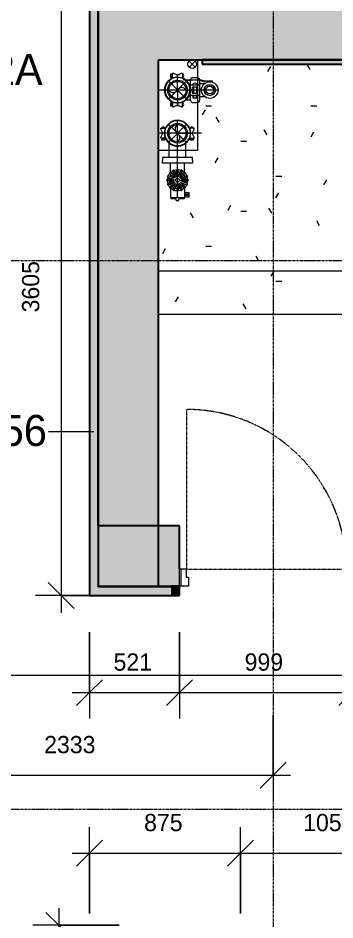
# Model space of a CAD drawing. Header units: millimetres. Extents: x 137829 to 196765, y -3018 to 487290.
# Drawn here: x 152938 to 154775, y 458986 to 464213 of the extents above; entities that cross this region are included whole.
import ezdxf

# ---------------------------------------------------------------- set-up
doc = ezdxf.new("R2010")
doc.units = ezdxf.units.MM
for name, pattern in [('FCH_Dash 1_5mm', [3, 1.5, -1.5]), ('GridLine', [21, 12, -3, 3, -3]), ('Hidden', [6, 4, -2]), ('Overhead', [4, 2.5, -1.5])]:
    doc.linetypes.add(name, pattern=pattern)
for name, color, linetype, lineweight in [('A-ANNO-DIMS', 211, 'Continuous', 5), ('A-ANNO-DIMS-100', 211, 'Continuous', 5), ('A-DETL-GENF', 92, 'Continuous', 5), ('A-DETL-GENF-HDLN', 1, 'Hidden', 15), ('A-DOOR', 31, 'Continuous', 15), ('A-DOOR-FRAM', 31, 'Continuous', 5), ('A-GENM', 13, 'Continuous', 15), ('A-WALL', 113, 'Continuous', 15), ('A-WALL-IDEN', 211, 'Continuous', 15), ('A-WALL-PATT', 111, 'Continuous', 15), ('I-WALL', 2, 'Continuous', 15), ('S-GRID', 1, 'Continuous', 5), ('S-STRS', 31, 'Continuous', 15)]:
    doc.layers.add(name, color=color, linetype=linetype, lineweight=lineweight)
doc.styles.add('Akkurat-Light_2', font='Akkurat-Light.ttf', dxfattribs={"height": 180})
doc.styles.add('Akkurat-Light_3', font='Akkurat-Light.ttf', dxfattribs={"height": 100})
doc.dimstyles.new('Diagonal_Cont_AkkuratLight_1_0mm', dxfattribs={"dimscale": 304.8, "dimtxt": 101.480158, "dimasz": 0.492126, "dimexe": 0.492126, "dimexo": 0.0625, "dimgap": 0.328084, "dimtad": 1, "dimdec": 0, "dimzin": 0, "dimdsep": 46, "dimtxsty": 'Akkurat-Light_3', "dimblk1": 'OBLIQUE', "dimblk2": 'OBLIQUE', "dimsah": 1, "dimcen": 0.09, "dimdle": 0.328084, "dimazin": 0, "dimtfac": 1, "dimtdec": 4, "dimtix": 1, "dimtmove": 0, "dimatfit": 3, "dimfxl": 1, "dimtvp": 1, "dimtolj": 1, "dimtzin": 0, "dimarcsym": 0})
doc.dimstyles.new('Diagonal_Cont_AkkuratLight_1_0mm_RED', dxfattribs={"dimscale": 304.8, "dimtxt": 101.480158, "dimasz": 0.492126, "dimexe": 0.492126, "dimexo": 0.0625, "dimgap": 0.328084, "dimtad": 1, "dimdec": 0, "dimzin": 0, "dimdsep": 46, "dimtxsty": 'Akkurat-Light_3', "dimblk1": 'OBLIQUE', "dimblk2": 'OBLIQUE', "dimsah": 1, "dimcen": 0.09, "dimdle": 0.328084, "dimazin": 0, "dimtfac": 1, "dimtdec": 4, "dimtix": 1, "dimtmove": 0, "dimatfit": 3, "dimfxl": 1, "dimtvp": 1, "dimtolj": 1, "dimtzin": 0, "dimarcsym": 0})
pattern_1 = [(0, (0, 0), (812.8, 203.2), [33.528, -576.072, 33.528, -576.072, -3251.2]), (0, (0, 0), (812.8, 203.2), [-1219.2, 33.528, -1185.672, 33.528, -576.072, -1422.4]), (0, (0, 0), (812.8, 203.2), [-3048, 33.528, -372.872, 33.528, -982.472]), (120, (304.8, 101.6), (-582.37636, 602.30545), [33.528, -576.072, 33.528, -576.072, -3251.2]), (120, (304.8, 101.6), (-582.37636, 602.30545), [-1219.2, 33.528, -1185.672, 33.528, -576.072, -1422.4]), (120, (304.8, 101.6), (-582.37636, 602.30545), [-3048, 33.528, -372.872, 33.528, -982.472]), (240, (406.4, 508), (-230.42364, -805.50545), [33.528, -576.072, 33.528, -576.072, -3251.2]), (240, (406.4, 508), (-230.42364, -805.50545), [-1219.2, 33.528, -1185.672, 33.528, -576.072, -1422.4]), (240, (406.4, 508), (-230.42364, -805.50545), [-3048, 33.528, -372.872, 33.528, -982.472])]

# ---------------------------------------------------------------- blocks, each defined once
blk = doc.blocks.new('FCH_DR_Int_Sgl_VPanel_Type01_on Thick Wall - DT_07 D8b 1010x2110 FD60S _offset door frame_-9457537-12-30 - Typical Floor_Partition Types')
at = {"layer": 'A-DOOR'}
for p, q in [((-505, 175), (-497, 175)), ((-505, 75), (-505, 175)), ((-497, 175), (-497, 75)), ((497, 175), (505, 175)), ((497, 75), (497, 175)), ((505, 175), (505, 75)), ((-497, 75), (-505, 75)), ((505, 75), (497, 75))]:
    blk.add_line(p, q, dxfattribs=at)
at = {"layer": 'A-DOOR', "linetype": 'FCH_Dash 1_5mm', "lineweight": 5}
for p, q in [((463, 77), (-463, 77)), ((463, -849), (463, 77))]:
    blk.add_line(p, q, dxfattribs=at)
blk.add_arc((463, 77), 926, 180, 270, dxfattribs=at)
at = {"layer": 'A-DOOR', "lineweight": 5}
for start, end in [(187.012, 189.2865), (194.0461, 196.7156), (201.1208, 203.8792), (208.2844, 210.9539), (215.7135, 217.988), (232.012, 234.2865), (239.0461, 241.7156), (246.1208, 248.8792), (253.2844, 255.9539), (260.7135, 262.988)]:
    blk.add_arc((463, 77), 926, start, end, dxfattribs=at)
at = {"layer": 'A-DOOR-FRAM'}
for p, q in [((-453, 175), (-497, 175)), ((-453, 175), (-497, 175)), ((-453, 123), (-453, 175)), ((453, 175), (497, 175)), ((453, 123), (453, 175)), ((453, 175), (497, 175)), ((-465, 123), (-453, 123)), ((-465, 75), (-465, 123)), ((465, 123), (453, 123)), ((465, 75), (465, 123)), ((-497, 75), (-465, 75)), ((-497, 75), (-465, 75)), ((497, 75), (465, 75)), ((497, 75), (465, 75))]:
    blk.add_line(p, q, dxfattribs=at)
blk = doc.blocks.new('Wet Riser_PALN A06 - Wet Riser_Plan A06 - 90 degree-5305049-12-30 - Typical Floor_Partition Types')
at = {"layer": 'A-DETL-GENF'}
for p, q in [((-215.9, 496.2), (-189.8, 496.2)), ((-215.9, 468.7), (-215.9, 496.2)), ((-189.8, 484.2), (-215.9, 484.2)), ((-215.9, 484.2), (-215.9, 480.8)), ((-215.9, 480.8), (-189.8, 480.8)), ((-189.8, 442.8), (-189.8, 496.2)), ((-189.8, 480.8), (-189.8, 484.2)), ((-188.9, 504.6), (-158.5, 507.4)), ((-188.9, 497), (-188.9, 504.6)), ((-111.1, 497), (-188.9, 497)), ((-141.5, 515.9), (-158.5, 515.9)), ((-158.5, 515.9), (-158.5, 507.4)), ((-150, 497), (-150, 53)), ((-141.5, 515.9), (-141.5, 507.4)), ((-141.5, 507.4), (-111.1, 504.6)), ((-111.1, 497), (-111.1, 504.6)), ((-110.2, 442.8), (-110.2, 496.5)), ((-189.8, 468.7), (-215.9, 468.7)), ((-167, 409.2), (-203, 424.1)), ((-194.6, 436.8), (-167, 409.2)), ((-189.8, 418.7), (-189.8, 425.3)), ((-161.4, 414.9), (-188.9, 442.4)), ((-176.3, 450.9), (-161.4, 414.9)), ((-168.9, 453.9), (-154, 418)), ((-154, 418), (-154, 456.9)), ((-146, 418), (-146, 456.9)), ((-131.1, 453.9), (-146, 418)), ((-123.7, 450.9), (-138.6, 414.9)), ((-138.6, 414.9), (-111.1, 442.4)), ((-105.4, 436.8), (-133, 409.2)), ((-133, 409.2), (-97, 424.1)), ((-110.2, 418.7), (-110.2, 425.3)), ((-170.1, 401.9), (-209, 401.9)), ((-170.1, 393.9), (-209, 393.9)), ((-206.1, 416.8), (-170.1, 401.9)), ((-206.1, 379), (-170.1, 393.9)), ((-167, 386.5), (-203, 371.6)), ((-194.6, 358.9), (-167, 386.5)), ((-189.8, 401.9), (-189.8, 410)), ((-189.8, 385.7), (-189.8, 393.9)), ((-189.8, 370.4), (-189.8, 377)), ((-161.4, 380.8), (-188.9, 353.3)), ((-176.3, 344.8), (-161.4, 380.8)), ((-168.9, 341.8), (-154, 377.7)), ((-154, 377.7), (-154, 338.8)), ((-146, 377.7), (-146, 338.8)), ((-131.1, 341.8), (-146, 377.7)), ((-138.6, 380.8), (-111.1, 353.3)), ((-123.7, 344.8), (-138.6, 380.8)), ((-133, 386.5), (-97, 371.6)), ((-105.4, 358.9), (-133, 386.5)), ((-93.9, 416.8), (-129.9, 401.9)), ((-129.9, 401.9), (-91, 401.9)), ((-129.9, 393.9), (-91, 393.9)), ((-93.9, 379), (-129.9, 393.9)), ((-110.2, 401.9), (-110.2, 410)), ((-110.2, 385.7), (-110.2, 393.9)), ((-110.2, 370.4), (-110.2, 377)), ((-189.8, 352.9), (-189.8, 299.2)), ((-110.2, 352.9), (-110.2, 299.2)), ((-237.5, 299.5), (-62.5, 299.5)), ((-237.5, 283), (-237.5, 299.5)), ((-237.5, 283), (-237.5, 266.5)), ((-237.5, 266.5), (-62.5, 266.5)), ((-198, 266.5), (-198, 178.7)), ((-102, 266.5), (-102, 178.7)), ((-62.5, 299.5), (-62.5, 283)), ((-62.5, 266.5), (-62.5, 283)), ((-241.5, 164.8), (-225.3, 164.8)), ((-241.5, 154.7), (-241.5, 164.8)), ((-238.5, 164.8), (-238.5, 154.7)), ((-228.3, 164.8), (-228.3, 154.7)), ((-225.3, 164.8), (-225.3, 154.7)), ((-203, 72), (-97, 178)), ((-203, 178), (-97, 72)), ((-74.7, 154.7), (-74.7, 164.8)), ((-74.7, 164.8), (-58.5, 164.8)), ((-71.7, 164.8), (-71.7, 154.7)), ((-61.5, 164.8), (-61.5, 154.7)), ((-58.5, 164.8), (-58.5, 154.7)), ((-290, 125), (-40, 125)), ((-247.5, 154.7), (-247.5, 148.7)), ((-219.3, 154.7), (-247.5, 154.7)), ((-247.5, 148.7), (-235.6, 125)), ((-235.6, 125), (-247.5, 101.3)), ((-225.3, 154.7), (-241.5, 154.7)), ((-207, 125), (-235.6, 125)), ((-93, 125), (-64.4, 125)), ((-80.7, 154.7), (-52.5, 154.7)), ((-58.5, 154.7), (-74.7, 154.7)), ((-52.5, 148.7), (-64.4, 125)), ((-64.4, 125), (-52.5, 101.3)), ((-52.5, 154.7), (-52.5, 148.7)), ((-247.5, 101.3), (-247.5, 95.3)), ((-247.5, 95.3), (-219.3, 95.3)), ((-241.5, 95.3), (-241.5, 92.3)), ((-225.3, 95.3), (-225.3, 92.3)), ((-52.5, 95.3), (-80.7, 95.3)), ((-74.7, 95.3), (-74.7, 92.3)), ((-58.5, 95.3), (-58.5, 92.3)), ((-52.5, 101.3), (-52.5, 95.3)), ((-179.7, -33.5), (-182.7, -33.5)), ((-179.7, -49.7), (-182.7, -49.7)), ((-179.7, -27.5), (-179.7, -55.3)), ((-173.7, -27.5), (-179.7, -27.5)), ((-150, -39.4), (-173.7, -27.5)), ((-141.3, -35), (-158.7, -35)), ((-126.3, -27.5), (-150, -39.4)), ((-150, -68), (-150, -39.4)), ((-120.4, -27.5), (-126.3, -27.5)), ((-120.4, -55.7), (-120.4, -27.5)), ((-120.4, -33.5), (-120.4, -49.7)), ((-110.2, -33.5), (-120.4, -33.5)), ((-110.2, -36.5), (-120.4, -36.5)), ((-110.2, -46.7), (-120.4, -46.7)), ((-120.4, -49.7), (-110.2, -49.7)), ((-110.2, -49.7), (-110.2, -33.5)), ((-278, -87), (-307.3, -87)), ((-278, -182.4), (-278, -65.9)), ((-229.9, -95.4), (-274.1, -95.4)), ((-237.8, -53), (-266.3, -53)), ((-264.5, -79.7), (-264.5, -95.4)), ((-239.5, -79.7), (-264.5, -79.7)), ((-259.8, -79.7), (-259.8, -95.4)), ((-244.2, -79.7), (-244.2, -95.4)), ((-239.5, -95.4), (-239.5, -79.7)), ((-226, -64.8), (-226, -183.4)), ((-193.8, -67.9), (-226, -67.9)), ((-97, -178), (-203, -72)), ((-203, -178), (-97, -72)), ((-384.9, -125), (-40, -125)), ((-384.9, -125), (-150, -125)), ((-229.9, -154.7), (-273.7, -154.7)), ((-265.5, -110.2), (-268.6, -125)), ((-268.6, -125), (-265.5, -139.9)), ((-264.5, -154.7), (-264.5, -159.4)), ((-239.8, -106.7), (-261.6, -106.7)), ((-239.8, -143.3), (-261.4, -143.3)), ((-259.8, -143.3), (-259.8, -106.7)), ((-244.2, -106.7), (-244.2, -143.3)), ((-239.4, -154.7), (-239.4, -159.4)), ((-232.8, -125), (-235.9, -110.2)), ((-235.9, -139.9), (-232.8, -125)), ((-352.8, -173.1), (-352.8, -176.1)), ((-352.8, -176.1), (-306.5, -176.1)), ((-278, -163), (-307.3, -163)), ((-275, -183.4), (-306.5, -173.1)), ((-306.5, -176.1), (-275.1, -186.3)), ((-184.9, -183.4), (-275, -183.4)), ((-237.7, -197), (-265.7, -197)), ((-193.8, -182.1), (-226, -182.1)), ((-184.9, -186.4), (-184.9, -183.4)), ((-179.6, -200.3), (-182.7, -200.3)), ((-179.6, -222.5), (-179.6, -194.3)), ((-150, -182), (-150, -210.6)), ((-120.3, -194.3), (-120.3, -222.5)), ((-110.2, -200.3), (-120.3, -200.3)), ((-120.3, -200.3), (-120.3, -216.5)), ((-110.2, -203.3), (-120.3, -203.3)), ((-110.2, -216.5), (-110.2, -200.3)), ((-179.6, -216.5), (-182.7, -216.5)), ((-173.7, -222.5), (-179.6, -222.5)), ((-150, -210.6), (-173.7, -222.5)), ((-141.3, -215), (-158.7, -215)), ((-126.3, -222.5), (-150, -210.6)), ((-120.3, -222.5), (-126.3, -222.5)), ((-110.2, -213.5), (-120.3, -213.5)), ((-120.3, -216.5), (-110.2, -216.5))]:
    blk.add_line(p, q, dxfattribs=at)
for centre, radius in [((-150, 397.9), 10.9), ((-150, 125), 75), ((-150, 125), 57), ((-150, 125), 50), ((-150, -125), 75), ((-336.8, -125), 48.1), ((-336.8, -125), 32.5), ((-336.8, -125), 30.7), ((-336.8, -125), 21.8), ((-150, -125), 57), ((-150, -125), 50)]:
    blk.add_circle(centre, radius, dxfattribs=at)
for centre, radius, start, end in [((-204.5, 420.4), 4, 67.5, 247.5), ((-150, 397.9), 60, 138.7326, 153.7674), ((-191.8, 439.6), 4, 45, 225), ((-150, 397.9), 48.4, 139.743, 152.757), ((-150, 397.9), 60, 116.2326, 131.5604), ((-150, 397.9), 48.4, 117.243, 130.257), ((-172.6, 452.4), 4, 22.5, 202.5), ((-150, 397.9), 60, 93.7326, 108.7674), ((-150, 397.9), 48.4, 94.743, 107.757), ((-150, 397.9), 60, 71.2326, 90), ((-150, 397.9), 48.4, 72.243, 90), ((-127.4, 452.4), 4, 337.5, 157.5), ((-150, 397.9), 48.4, 49.743, 62.757), ((-150, 397.9), 60, 48.4396, 63.7674), ((-150, 397.9), 48.4, 27.243, 40.257), ((-108.2, 439.6), 4, 315, 135), ((-150, 397.9), 60, 26.2326, 41.2674), ((-95.5, 420.4), 4, 292.5, 112.5), ((-209, 397.9), 4, 90, 270), ((-150, 397.9), 60, 161.2326, 176.2674), ((-150, 397.9), 60, 183.7326, 198.7674), ((-204.5, 375.3), 4, 112.5, 292.5), ((-150, 397.9), 60, 206.2326, 221.2674), ((-150, 397.9), 48.4, 162.243, 175.257), ((-150, 397.9), 48.4, 184.743, 197.757), ((-150, 397.9), 48.4, 207.243, 220.257), ((-150, 397.9), 48.4, 319.743, 332.757), ((-150, 397.9), 60, 318.7326, 333.7674), ((-150, 397.9), 48.4, 4.743, 17.757), ((-150, 397.9), 48.4, 342.243, 355.257), ((-95.5, 375.3), 4, 247.5, 67.5), ((-150, 397.9), 60, 3.7326, 18.7674), ((-150, 397.9), 60, 341.2326, 356.2674), ((-91, 397.9), 4, 270, 90), ((-191.8, 356.1), 4, 135, 315), ((-150, 397.9), 60, 228.4396, 243.7674), ((-150, 397.9), 48.4, 229.743, 242.757), ((-172.6, 343.3), 4, 157.5, 337.5), ((-150, 397.9), 60, 251.2326, 266.2674), ((-150, 397.9), 48.4, 252.243, 265.257), ((-150, 338.8), 4, 180, 360), ((-150, 397.9), 60, 273.7326, 288.7674), ((-150, 397.9), 48.4, 274.743, 287.757), ((-127.4, 343.3), 4, 202.5, 22.5), ((-150, 397.9), 48.4, 297.243, 310.257), ((-150, 397.9), 60, 296.2326, 311.5604), ((-108.2, 356.1), 4, 225, 45), ((-219.3, 160.6), 5.93, 270, 326.9443), ((-150, 125), 72, 26.6978, 153.3022), ((-135.2, 150), 29, 120.5686, 239.4314), ((-80.7, 160.6), 5.93, 213.0557, 270), ((-164.8, 100), 29, 300.5686, 59.4314), ((-233.4, 99.8), 11, 222.6403, 317.3597), ((-219.3, 89.4), 5.93, 33.0557, 90), ((-150, 125), 72, 206.6978, 333.3022), ((-80.7, 89.4), 5.93, 90, 146.9443), ((-66.6, 99.8), 11, 222.6403, 317.3597), ((-175.2, -41.6), 11, 132.6417, 227.3611), ((-266.3, -64.8), 11.8, 90.2914, 185.5432), ((-274.1, -99.3), 3.92, 90.0124, 180.0124), ((-237.8, -64.8), 11.7, 360, 90), ((-229.9, -99.3), 3.92, 5.2114, 90), ((-150, -125), 72, 116.7092, 234.1542), ((-185.6, -55.7), 5.93, 303.0625, 3.8), ((-114.4, -55.7), 5.93, 180, 236.9434), ((-150, -125), 72, 296.7089, 63.3132), ((-274.1, -150.8), 3.91, 184.991, 275.8399), ((-261.6, -110.6), 3.92, 90.0124, 173.6722), ((-261.6, -139.4), 3.92, 186.3447, 274.1285), ((-239.8, -110.6), 3.92, 6.3405, 90), ((-239.8, -139.4), 3.91, 270, 353.6585), ((-229.9, -150.7), 3.91, 270, 0.0124), ((-175, -110.2), 29, 210.554, 329.4169), ((-125, -139.8), 29, 30.554, 149.4168), ((-266.2, -185.3), 11.8, 180.5798, 272.7212), ((-252, -147.8), 17, 222.6417, 317.3611), ((-237.7, -185.3), 11.7, 270, 354.6813), ((-150, -125), 72, 238.4655, 243.3145), ((-175.2, -208.4), 11, 132.6417, 227.3611), ((-185.6, -194.3), 5.93, 0.0124, 56.9564), ((-114.4, -194.3), 5.93, 123.055, 180)]:
    blk.add_arc(centre, radius, start, end, dxfattribs=at)
at = {"layer": 'A-DETL-GENF-HDLN'}
for p, q in [((-150, 125), (-200, 125)), ((-150, 125), (-100, 125)), ((-150, -125), (-150, -40)), ((-150, -125), (-150, -210.1))]:
    blk.add_line(p, q, dxfattribs=at)
at = {"layer": 'A-GENM'}
for p, q in [((-217.3, -292.7), (-252.7, -257.3)), ((-252.7, -292.7), (-217.3, -257.3))]:
    blk.add_line(p, q, dxfattribs=at)
blk.add_circle((-235, -275), 25, dxfattribs=at)
for centre, start, end in [((-150, 125), 360, 180), ((-150, 125), 180, 360), ((-150, -125), 360, 180), ((-150, -125), 180, 360)]:
    blk.add_arc(centre, 75, start, end, dxfattribs=at)
blk = doc.blocks.new('DIMBLOCK15-12-30 - Typical Floor_Partition Types')
at = {"layer": 'A-ANNO-DIMS-100'}
for p, q in [((152084.2, 460174.7), (152084.2, 459674.7)), ((152084.2, 459824.7), (152084.2, 460174.7)), ((154417.2, 460174.7), (154417.2, 459674.7)), ((154417.2, 459824.7), (154417.2, 460174.7)), ((151984.2, 459824.7), (154517.2, 459824.7))]:
    blk.add_line(p, q, dxfattribs=at)
at = {"layer": 'A-ANNO-DIMS-100', "lineweight": 18}
for p, q in [((152084.2, 459824.7), (152159.2, 459899.7)), ((154417.2, 459824.7), (154492.2, 459899.7)), ((152084.2, 459824.7), (152009.2, 459749.7)), ((154417.2, 459824.7), (154342.2, 459749.7))]:
    blk.add_line(p, q, dxfattribs=at)
at = {"layer": 'A-ANNO-DIMS-100', "color": 0, "insert": (153089.1, 460052.2), "char_height": 100, "width": 388.033, "attachment_point": 1, "line_spacing_factor": 1.032002, "style": 'Akkurat-Light_3'}
blk.add_mtext('2333', dxfattribs=at)
blk = doc.blocks.new('_Oblique')
at = {"color": 0, "linetype": 'ByBlock', "lineweight": -2}
blk.add_line((-0.5, -0.5), (0.5, 0.5), dxfattribs=at)
blk = doc.blocks.new('DIMBLOCK160-12-30 - Typical Floor_Partition Types')
at = {"layer": 'A-ANNO-DIMS-100'}
for p, q in [((152149.2, 460755.3), (152149.2, 460255.3)), ((152149.2, 460405.3), (152149.2, 460755.3)), ((160360.2, 460755.3), (160360.2, 460255.3)), ((160360.2, 460405.3), (160360.2, 460755.3)), ((152049.2, 460405.3), (160460.2, 460405.3))]:
    blk.add_line(p, q, dxfattribs=at)
at = {"layer": 'A-ANNO-DIMS-100', "lineweight": 18}
for p, q in [((152149.2, 460405.3), (152224.2, 460480.3)), ((160360.2, 460405.3), (160435.2, 460480.3)), ((152149.2, 460405.3), (152074.2, 460330.3)), ((160360.2, 460405.3), (160285.2, 460330.3))]:
    blk.add_line(p, q, dxfattribs=at)
at = {"layer": 'A-ANNO-DIMS-100', "color": 0, "insert": (156093.1, 460632.8), "char_height": 100, "width": 388.033, "attachment_point": 1, "line_spacing_factor": 1.032002, "style": 'Akkurat-Light_3'}
blk.add_mtext('8211', dxfattribs=at)
blk = doc.blocks.new('DIMBLOCK173-12-30 - Typical Floor_Partition Types')
at = {"layer": 'A-ANNO-DIMS-100', "lineweight": 18}
for p, q in [((153188.1, 464470.8), (153113.1, 464545.8)), ((153188.1, 464470.8), (153263.1, 464395.8)), ((153188.1, 460865.8), (153113.1, 460940.8)), ((153188.1, 460865.8), (153263.1, 460790.8))]:
    blk.add_line(p, q, dxfattribs=at)
at = {"layer": 'A-ANNO-DIMS-100'}
for p, q in [((153538.1, 464470.8), (153038.1, 464470.8)), ((153188.1, 464470.8), (153188.1, 460765.8)), ((153188.1, 464470.8), (153538.1, 464470.8)), ((153538.1, 460865.8), (153038.1, 460865.8)), ((153188.1, 460865.8), (153538.1, 460865.8))]:
    blk.add_line(p, q, dxfattribs=at)
at = {"layer": 'A-ANNO-DIMS-100', "color": 0, "insert": (152960.6, 462506.6), "char_height": 100, "width": 388.033, "attachment_point": 1, "rotation": 90, "line_spacing_factor": 1.032002, "style": 'Akkurat-Light_3'}
blk.add_mtext('3605', dxfattribs=at)
blk = doc.blocks.new('DIMBLOCK174-12-30 - Typical Floor_Partition Types')
at = {"layer": 'A-ANNO-DIMS-100'}
for p, q in [((153352.2, 460653.2), (153352.2, 460153.2)), ((153352.2, 460303.2), (153352.2, 460653.2)), ((153873.2, 460653.2), (153873.2, 460153.2)), ((153873.2, 460303.2), (153873.2, 460653.2)), ((153252.2, 460303.2), (153873.2, 460303.2))]:
    blk.add_line(p, q, dxfattribs=at)
at = {"layer": 'A-ANNO-DIMS-100', "lineweight": 18}
for p, q in [((153352.2, 460303.2), (153427.2, 460378.2)), ((153873.2, 460303.2), (153948.2, 460378.2)), ((153352.2, 460303.2), (153277.2, 460228.2)), ((153873.2, 460303.2), (153798.2, 460228.2))]:
    blk.add_line(p, q, dxfattribs=at)
at = {"layer": 'A-ANNO-DIMS-100', "color": 0, "insert": (153491.5, 460530.7), "char_height": 100, "width": 291.024, "attachment_point": 1, "line_spacing_factor": 1.032002, "style": 'Akkurat-Light_3'}
blk.add_mtext('521', dxfattribs=at)
blk = doc.blocks.new('DIMBLOCK175-12-30 - Typical Floor_Partition Types')
at = {"layer": 'A-ANNO-DIMS-100'}
for p, q in [((153873.2, 460653.2), (153873.2, 460153.2)), ((153873.2, 460303.2), (153873.2, 460653.2)), ((154872, 460653.2), (154872, 460153.2)), ((154872, 460303.2), (154872, 460653.2)), ((153873.2, 460303.2), (154872, 460303.2))]:
    blk.add_line(p, q, dxfattribs=at)
at = {"layer": 'A-ANNO-DIMS-100', "lineweight": 18}
for p, q in [((153873.2, 460303.2), (153948.2, 460378.2)), ((154872, 460303.2), (154947, 460378.2)), ((153873.2, 460303.2), (153798.2, 460228.2)), ((154872, 460303.2), (154797, 460228.2))]:
    blk.add_line(p, q, dxfattribs=at)
at = {"layer": 'A-ANNO-DIMS-100', "color": 0, "insert": (154251.4, 460530.7), "char_height": 100, "width": 291.024, "attachment_point": 1, "line_spacing_factor": 1.032002, "style": 'Akkurat-Light_3'}
blk.add_mtext('999', dxfattribs=at)
blk = doc.blocks.new('DIMBLOCK182-12-30 - Typical Floor_Partition Types')
at = {"layer": 'A-ANNO-DIMS-100'}
for p, q in [((153352.2, 459023.1), (153352.2, 459523.1)), ((154227.2, 459023.1), (154227.2, 459523.1)), ((153252.2, 459373.1), (154227.2, 459373.1)), ((153352.2, 459373.1), (153352.2, 459023.1)), ((154227.2, 459373.1), (154227.2, 459023.1))]:
    blk.add_line(p, q, dxfattribs=at)
at = {"layer": 'A-ANNO-DIMS-100', "lineweight": 18}
for p, q in [((153352.2, 459373.1), (153427.2, 459448.1)), ((154227.2, 459373.1), (154302.2, 459448.1)), ((153352.2, 459373.1), (153277.2, 459298.1)), ((154227.2, 459373.1), (154152.2, 459298.1))]:
    blk.add_line(p, q, dxfattribs=at)
at = {"layer": 'A-ANNO-DIMS-100', "color": 0, "insert": (153668.5, 459600.6), "char_height": 100, "width": 291.024, "attachment_point": 1, "line_spacing_factor": 1.032002, "style": 'Akkurat-Light_3'}
blk.add_mtext('875', dxfattribs=at)
blk = doc.blocks.new('DIMBLOCK183-12-30 - Typical Floor_Partition Types')
at = {"layer": 'A-ANNO-DIMS-100'}
for p, q in [((154227.2, 459023.1), (154227.2, 459523.1)), ((155277.2, 459023.1), (155277.2, 459523.1)), ((154227.2, 459373.1), (155277.2, 459373.1)), ((154227.2, 459373.1), (154227.2, 459023.1)), ((155277.2, 459373.1), (155277.2, 459023.1))]:
    blk.add_line(p, q, dxfattribs=at)
at = {"layer": 'A-ANNO-DIMS-100', "lineweight": 18}
for p, q in [((154227.2, 459373.1), (154302.2, 459448.1)), ((155277.2, 459373.1), (155352.2, 459448.1)), ((154227.2, 459373.1), (154152.2, 459298.1)), ((155277.2, 459373.1), (155202.2, 459298.1))]:
    blk.add_line(p, q, dxfattribs=at)
at = {"layer": 'A-ANNO-DIMS-100', "color": 0, "insert": (154590.6, 459600.6), "char_height": 100, "width": 388.033, "attachment_point": 1, "line_spacing_factor": 1.032002, "style": 'Akkurat-Light_3'}
blk.add_mtext('1050', dxfattribs=at)
blk = doc.blocks.new('DIMBLOCK189-12-30 - Typical Floor_Partition Types')
at = {"layer": 'A-ANNO-DIMS-100'}
for p, q in [((153173.5, 459055.2), (153173.5, 455520.7)), ((153523.5, 458955.2), (153023.5, 458955.2)), ((153173.5, 458955.2), (153523.5, 458955.2)), ((153523.5, 455620.7), (153023.5, 455620.7)), ((153173.5, 455620.7), (153523.5, 455620.7))]:
    blk.add_line(p, q, dxfattribs=at)
at = {"layer": 'A-ANNO-DIMS-100', "lineweight": 18}
for p, q in [((153173.5, 458955.2), (153098.5, 459030.2)), ((153173.5, 458955.2), (153248.5, 458880.2)), ((153173.5, 455620.7), (153098.5, 455695.7)), ((153173.5, 455620.7), (153248.5, 455545.7))]:
    blk.add_line(p, q, dxfattribs=at)
at = {"layer": 'A-ANNO-DIMS-100', "color": 0, "insert": (152946, 457126.3), "char_height": 100, "width": 388.033, "attachment_point": 1, "rotation": 90, "line_spacing_factor": 1.032002, "style": 'Akkurat-Light_3'}
blk.add_mtext('3335', dxfattribs=at)

msp = doc.modelspace()

# ---------------------------------------------------------------- hatches: boundary and pattern name
at = {"layer": 'A-WALL-PATT'}
for color, points in [(171, [(153402.2, 460865.8), (153402.2, 464320.8), (153352.2, 464320.8), (153352.2, 460865.8)]), (256, [(153957.6, 463970.2), (160407, 463970.2), (160407, 464320.2), (153402.2, 464320.2), (153402.2, 463970.2), (153752.2, 463970.2)]), (256, [(153402.2, 460920.2), (153752.2, 460920.2), (153752.2, 463970.2), (153402.2, 463970.2), (153402.2, 461254.8)]), (256, [(154005.2, 463945.3), (158698.2, 463945.3), (158698.2, 463970.8), (154005.2, 463970.8)]), (171, [(153823.7, 460865.8), (153823.7, 460915.8), (153402.2, 460915.8), (153402.2, 460865.8)]), (171, [(153873.7, 460865.8), (153873.2, 460920.2), (153823.7, 460920.2), (153823.7, 460865.8)])]:
    msp.add_hatch(color=color, dxfattribs=at).paths.add_polyline_path(points, flags=0)
h = msp.add_hatch(color=256, dxfattribs=at)
h.paths.add_polyline_path([(160407, 460920.2), (160407, 461270.2), (160091.3, 461270.2), (160091.3, 460920.2)], flags=0)
h.paths.add_polyline_path([(159081.3, 460920.2), (159081.3, 461270.2), (154883.2, 461270.2), (154883.2, 460920.2), (157661.1, 460920.2)], flags=0)
h.paths.add_polyline_path([(153873.2, 460920.2), (153873.2, 461270.2), (153402.2, 461270.2), (153402.2, 460920.2)], flags=0)
at = {"layer": 'S-STRS', "lineweight": 5}
h = msp.add_hatch(dxfattribs=at)
h.set_pattern_fill('FP_17', color=256, style=0, pattern_type=2)
h.set_pattern_definition(pattern_1)
h.paths.add_polyline_path([(155207.2, 462745.2), (155207.2, 463945.3), (154005.2, 463945.3), (154005.2, 463970.2), (153977.2, 463970.2), (153977.2, 463445.2), (153752.2, 463445.2), (153752.2, 462745.2), (153957.6, 462745.2)], flags=0)
h = msp.add_hatch(dxfattribs=at)
h.set_pattern_fill('FP_17', color=256, style=0, pattern_type=2)
h.set_pattern_definition(pattern_1)
h.paths.add_polyline_path([(153752.2, 462495.2), (155457.2, 462495.2), (155457.2, 462745.2), (153752.2, 462745.2)], flags=0)

# ---------------------------------------------------------------- linework, layer by layer
at = {"layer": 'A-WALL', "lineweight": 25}
for p, q in [((153402.2, 464320.2), (153402.2, 460920.2)), ((153752.2, 463970.2), (160407, 463970.2)), ((153752.2, 460920.2), (153752.2, 463970.2)), ((153873.2, 461270.2), (153402.2, 461270.2)), ((153873.2, 461020.2), (153873.2, 461270.2)), ((153402.2, 460920.2), (153873.2, 460920.2))]:
    msp.add_line(p, q, dxfattribs=at)
at = {"layer": 'A-WALL-IDEN'}
msp.add_line((153377.2, 461815), (153113.4, 461815), dxfattribs=at)
at = {"layer": 'I-WALL', "color": 161, "lineweight": 25}
for p, q in [((153352.2, 464320.8), (153352.2, 460865.8)), ((153402.2, 461270.2), (153402.2, 464320.8)), ((153402.2, 460915.8), (153402.2, 460920.2)), ((153823.7, 460915.8), (153402.2, 460915.8)), ((153873.2, 460920.2), (153823.7, 460920.2)), ((153823.7, 460920.2), (153823.7, 460915.8)), ((153873.7, 460865.8), (153873.7, 460920.2)), ((153352.2, 460865.8), (153873.7, 460865.8))]:
    msp.add_line(p, q, dxfattribs=at)
at = {"layer": 'I-WALL', "lineweight": 25}
for p, q in [((158698.2, 463970.8), (154005.2, 463970.8)), ((154005.2, 463970.8), (154005.2, 463945.3)), ((154005.2, 463945.3), (158698.2, 463945.3))]:
    msp.add_line(p, q, dxfattribs=at)
at = {"layer": 'S-GRID', "linetype": 'GridLine'}
for p, q in [((154417.2, 486190.2), (154417.2, 442030)), ((183249.8, 462805.2), (140221, 462805.2)), ((183249.8, 459625.2), (140221, 459625.2))]:
    msp.add_line(p, q, dxfattribs=at)
at = {"layer": 'S-STRS'}
for p, q in [((153977.2, 463970.2), (153977.2, 463445.2)), ((153977.2, 463445.2), (153752.2, 463445.2)), ((155457.2, 462745.2), (153752.2, 462745.2)), ((155457.2, 462495.2), (153752.2, 462495.2))]:
    msp.add_line(p, q, dxfattribs=at)
at = {"layer": 'S-STRS', "linetype": 'Overhead'}
msp.add_line((155457.2, 462745.2), (153752.2, 462745.2), dxfattribs=at)

# ---------------------------------------------------------------- block references
at = {"layer": 'A-DOOR', "rotation": 180}
msp.add_blockref('FCH_DR_Int_Sgl_VPanel_Type01_on Thick Wall - DT_07 D8b 1010x2110 FD60S _offset door frame_-9457537-12-30 - Typical Floor_Partition Types', (154378.2, 461095.2), dxfattribs=at)
at = {"layer": 'A-GENM', "rotation": 180}
msp.add_blockref('Wet Riser_PALN A06 - Wet Riser_Plan A06 - 90 degree-5305049-12-30 - Typical Floor_Partition Types', (153712.2, 463670.2), dxfattribs=at)

# ---------------------------------------------------------------- texts
at = {"layer": 'A-WALL-IDEN', "lineweight": 5, "char_height": 180, "attachment_point": 1, "style": 'Akkurat-Light_2'}
for s, insert, width in [('P02A', (152491.4, 464005), 705.485), ('P56', (152676.4, 461912.5), 521.097)]:
    msp.add_mtext(s, dxfattribs=dict(at, insert=insert, width=width))

# ---------------------------------------------------------------- dimensions: what is measured, and where the dimension line sits
at = {"layer": 'A-ANNO-DIMS'}
for base, p1, p2, override, picture, middle in [((153188.1, 460865.8), (153538.1, 464470.8), (153538.1, 460865.8), {"dimpost": '<>', "dimfxl": 3604.997716}, 'DIMBLOCK173-12-30 - Typical Floor_Partition Types', (153037.1, 462668.3)), ((153173.49, 455620.6897), (153523.49, 458955.2336), (153523.49, 455620.6897), {"dimpost": '<>', "dimfxl": 3334.54391}, 'DIMBLOCK189-12-30 - Typical Floor_Partition Types', (153022.5027, 457287.9617))]:
    dim = msp.add_linear_dim(base=base, p1=p1, p2=p2, angle=90, dimstyle='Diagonal_Cont_AkkuratLight_1_0mm', override=override, dxfattribs=at)
    dim.commit()
    dim.dimension.update_dxf_attribs({"geometry": picture, "text_midpoint": middle})
for base, p1, p2, dimstyle, override, picture, middle in [((160360.2, 460405.3), (152149.2, 460755.3), (160360.2, 460755.3), 'Diagonal_Cont_AkkuratLight_1_0mm', {"dimpost": '<>', "dimfxl": 8210.999863}, 'DIMBLOCK160-12-30 - Typical Floor_Partition Types', (156254.7, 460556.2)), ((153873.2, 460303.2), (153352.2, 460653.2), (153873.2, 460653.2), 'Diagonal_Cont_AkkuratLight_1_0mm', {"dimpost": '<>', "dimfxl": 520.99996}, 'DIMBLOCK174-12-30 - Typical Floor_Partition Types', (153612.7, 460454.2)), ((154872, 460303.2), (153873.2, 460653.2), (154872, 460653.2), 'Diagonal_Cont_AkkuratLight_1_0mm', {"dimpost": '<>', "dimfxl": 998.798725}, 'DIMBLOCK175-12-30 - Typical Floor_Partition Types', (154372.6, 460454.1)), ((154417.2, 459824.7), (152084.2, 460174.7), (154417.2, 460174.7), 'Diagonal_Cont_AkkuratLight_1_0mm_RED', {"dimpost": '<>', "dimfxl": 2332.999863}, 'DIMBLOCK15-12-30 - Typical Floor_Partition Types', (153250.7, 459975.6)), ((154227.2, 459373.1), (153352.2, 459023.1), (154227.2, 459023.1), 'Diagonal_Cont_AkkuratLight_1_0mm', {"dimpost": '<>', "dimfxl": 875.000006}, 'DIMBLOCK182-12-30 - Typical Floor_Partition Types', (153789.7, 459524.1)), ((155277.2, 459373.1), (154227.2, 459023.1), (155277.2, 459023.1), 'Diagonal_Cont_AkkuratLight_1_0mm', {"dimpost": '<>', "dimfxl": 1050}, 'DIMBLOCK183-12-30 - Typical Floor_Partition Types', (154752.2, 459524.1))]:
    dim = msp.add_linear_dim(base=base, p1=p1, p2=p2, dimstyle=dimstyle, override=override, dxfattribs=at)
    dim.commit()
    dim.dimension.update_dxf_attribs({"geometry": picture, "text_midpoint": middle})

doc.saveas('drawing.dxf')
